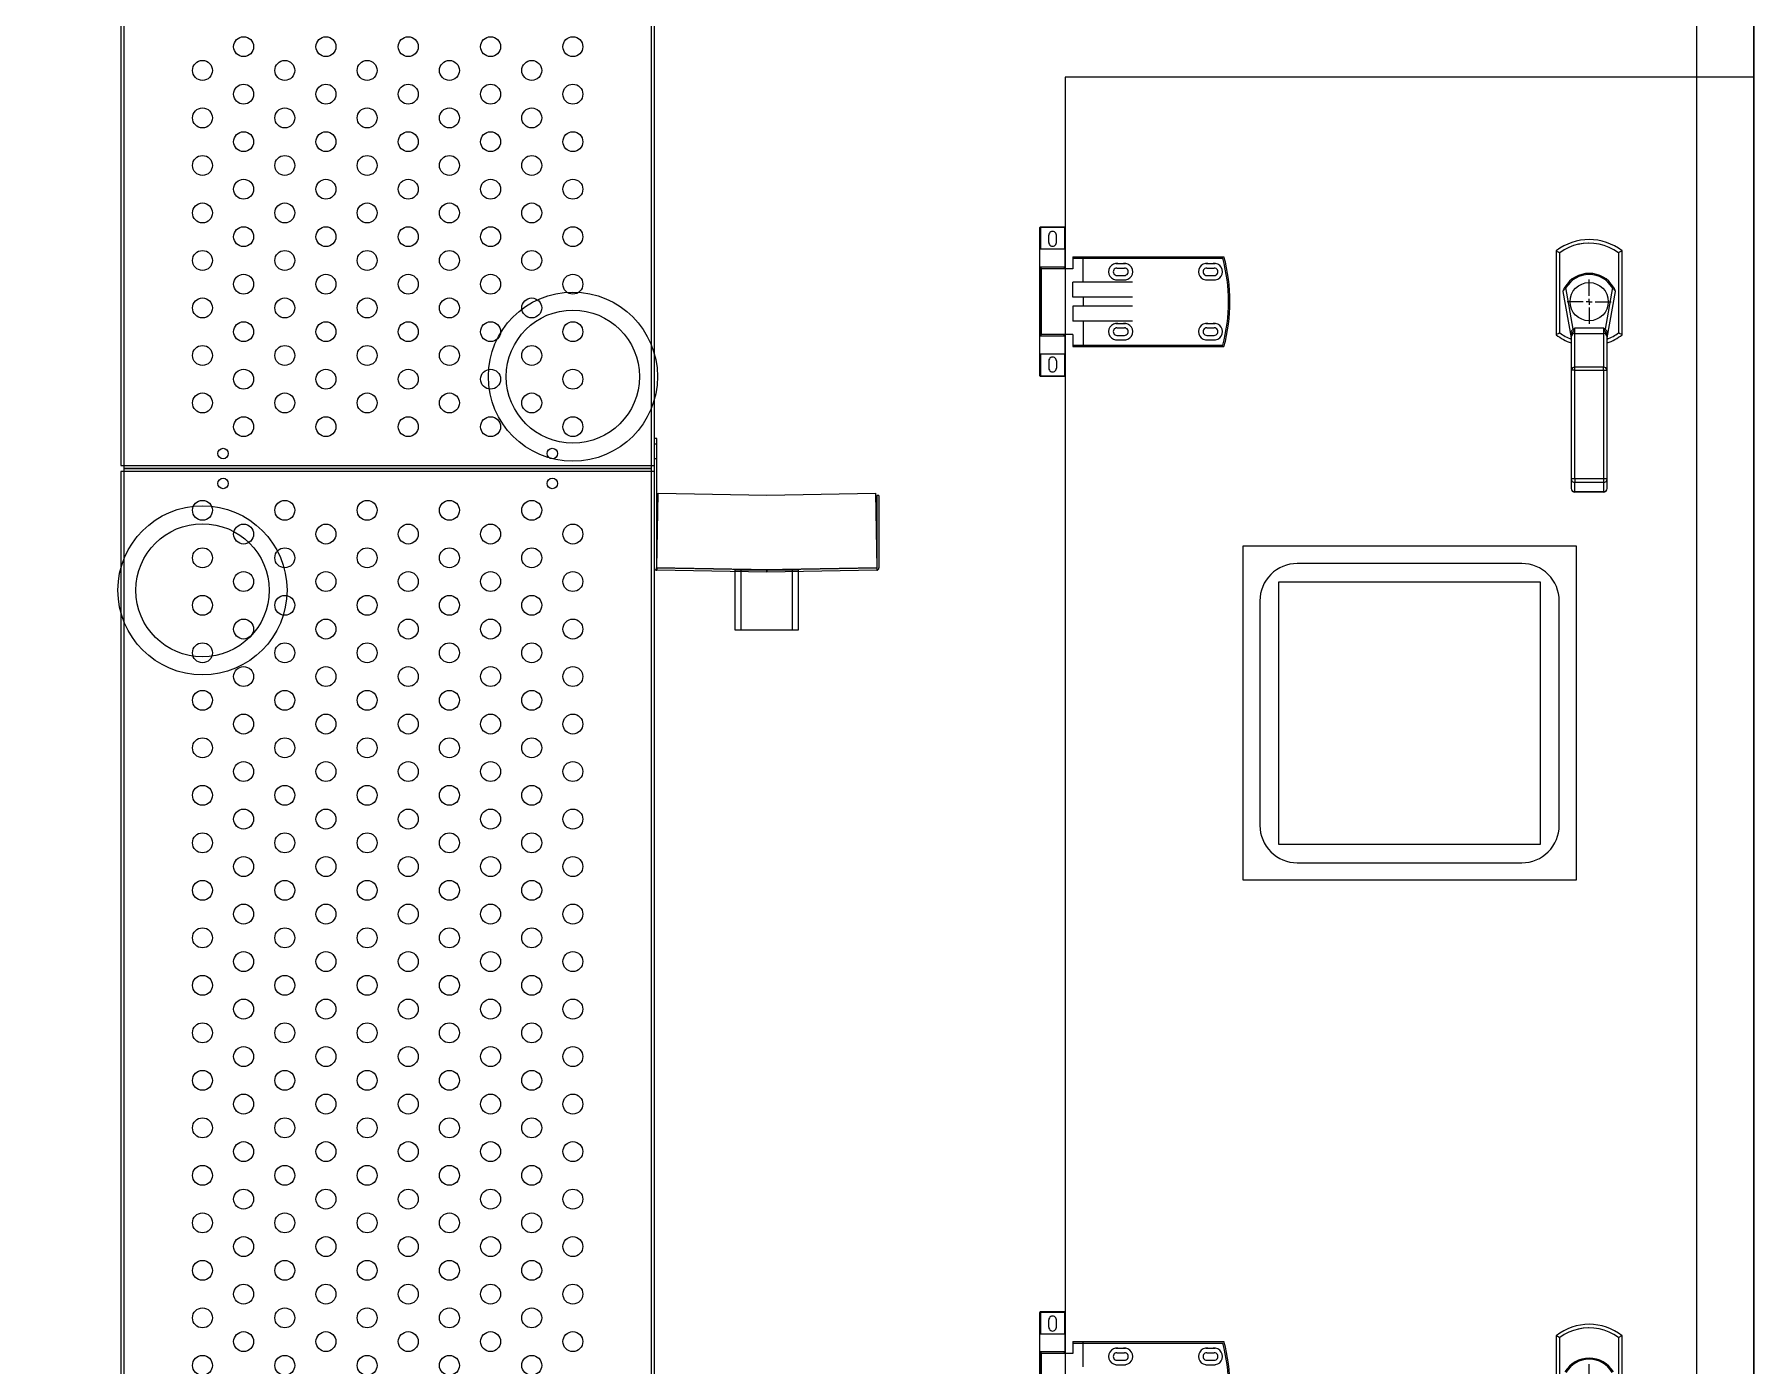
# Model space of a CAD drawing. Header units: millimetres. Extents: x -7952 to 23476, y -6324 to 15714.
# Drawn here: x 963 to 2114, y 901 to 1791 of the extents above; entities that cross this region are included whole.
import ezdxf

# ---------------------------------------------------------------- set-up
doc = ezdxf.new("R2010")
doc.units = ezdxf.units.MM
doc.linetypes.add('HIDDEN', pattern=[0.375, 0.25, -0.125])
for name, color, linetype in [('Dim', 1, 'Continuous'), ('HID', 5, 'HIDDEN'), ('M01014100154', 7, 'Continuous'), ('M01014101300', 7, 'Continuous'), ('McDoor', 7, 'Continuous'), ('McFrame', 7, 'Continuous'), ('McPipe', 7, 'Continuous')]:
    doc.layers.add(name, color=color, linetype=linetype)

# ---------------------------------------------------------------- blocks, each defined once
blk = doc.blocks.new('M01014289688')
for p, q in [((356.5, 1371.5, 0), (0, 1371.5, 0)), ((0, 1371.5, 0), (0, 2, 0)), ((354.5, 1373.5, 0), (2, 1373.5, 0)), ((2, 1373.5, 0), (2, 0, 0)), ((354.5, 0, 0), (354.5, 1373.5, 0)), ((356.5, 2, 0), (356.5, 1371.5, 0))]:
    blk.add_line(p, q)
for centre, radius in [((68.25, 1363.5, 0), 3.5), ((288.25, 1363.5, 0), 3.5), ((54.5, 1345.5625, 0), 6.66), ((109.5, 1345.5625, 0), 6.66), ((164.5, 1345.5625, 0), 6.66), ((219.5, 1345.5625, 0), 6.66), ((274.5, 1345.5625, 0), 6.66), ((82, 1329.6875, 0), 6.66), ((137, 1329.6875, 0), 6.66), ((192, 1329.6875, 0), 6.66), ((247, 1329.6875, 0), 6.66), ((302, 1329.6875, 0), 6.66), ((54.5, 1313.8125, 0), 6.66), ((109.5, 1313.8125, 0), 6.66), ((164.5, 1313.8125, 0), 6.66), ((219.5, 1313.8125, 0), 6.66), ((274.5, 1313.8125, 0), 6.66), ((82, 1297.9375, 0), 6.66), ((137, 1297.9375, 0), 6.66), ((192, 1297.9375, 0), 6.66), ((247, 1297.9375, 0), 6.66), ((302, 1297.9375, 0), 6.66), ((54.5, 1282.0625, 0), 6.66), ((109.5, 1282.0625, 0), 6.66), ((164.5, 1282.0625, 0), 6.66), ((219.5, 1282.0625, 0), 6.66), ((274.5, 1282.0625, 0), 6.66), ((82, 1266.1875, 0), 6.66), ((137, 1266.1875, 0), 6.66), ((192, 1266.1875, 0), 6.66), ((247, 1266.1875, 0), 6.66), ((302, 1266.1875, 0), 6.66), ((54.5, 1250.3125, 0), 6.66), ((109.5, 1250.3125, 0), 6.66), ((164.5, 1250.3125, 0), 6.66), ((219.5, 1250.3125, 0), 6.66), ((274.5, 1250.3125, 0), 6.66), ((82, 1234.4375, 0), 6.66), ((137, 1234.4375, 0), 6.66), ((192, 1234.4375, 0), 6.66), ((247, 1234.4375, 0), 6.66), ((302, 1234.4375, 0), 6.66), ((54.5, 1218.5625, 0), 6.66), ((109.5, 1218.5625, 0), 6.66), ((164.5, 1218.5625, 0), 6.66), ((219.5, 1218.5625, 0), 6.66), ((274.5, 1218.5625, 0), 6.66), ((82, 1202.6875, 0), 6.66), ((137, 1202.6875, 0), 6.66), ((192, 1202.6875, 0), 6.66), ((247, 1202.6875, 0), 6.66), ((302, 1202.6875, 0), 6.66), ((54.5, 1186.8125, 0), 6.66), ((109.5, 1186.8125, 0), 6.66), ((164.5, 1186.8125, 0), 6.66), ((219.5, 1186.8125, 0), 6.66), ((274.5, 1186.8125, 0), 6.66), ((82, 1170.9375, 0), 6.66), ((137, 1170.9375, 0), 6.66), ((192, 1170.9375, 0), 6.66), ((247, 1170.9375, 0), 6.66), ((302, 1170.9375, 0), 6.66), ((54.5, 1155.0625, 0), 6.66), ((109.5, 1155.0625, 0), 6.66), ((164.5, 1155.0625, 0), 6.66), ((219.5, 1155.0625, 0), 6.66), ((274.5, 1155.0625, 0), 6.66), ((82, 1139.1875, 0), 6.66), ((137, 1139.1875, 0), 6.66), ((192, 1139.1875, 0), 6.66), ((247, 1139.1875, 0), 6.66), ((302, 1139.1875, 0), 6.66), ((54.5, 1123.3125, 0), 6.66), ((109.5, 1123.3125, 0), 6.66), ((164.5, 1123.3125, 0), 6.66), ((219.5, 1123.3125, 0), 6.66), ((274.5, 1123.3125, 0), 6.66), ((82, 1107.4375, 0), 6.66), ((137, 1107.4375, 0), 6.66), ((192, 1107.4375, 0), 6.66), ((247, 1107.4375, 0), 6.66), ((302, 1107.4375, 0), 6.66), ((54.5, 1091.5625, 0), 6.66), ((109.5, 1091.5625, 0), 6.66), ((164.5, 1091.5625, 0), 6.66), ((219.5, 1091.5625, 0), 6.66), ((274.5, 1091.5625, 0), 6.66), ((82, 1075.6875, 0), 6.66), ((137, 1075.6875, 0), 6.66), ((192, 1075.6875, 0), 6.66), ((247, 1075.6875, 0), 6.66), ((302, 1075.6875, 0), 6.66), ((54.5, 1059.8125, 0), 6.66), ((109.5, 1059.8125, 0), 6.66), ((164.5, 1059.8125, 0), 6.66), ((219.5, 1059.8125, 0), 6.66), ((274.5, 1059.8125, 0), 6.66), ((82, 1043.9375, 0), 6.66), ((137, 1043.9375, 0), 6.66), ((192, 1043.9375, 0), 6.66), ((247, 1043.9375, 0), 6.66), ((302, 1043.9375, 0), 6.66), ((54.5, 1028.0625, 0), 6.66), ((109.5, 1028.0625, 0), 6.66), ((164.5, 1028.0625, 0), 6.66), ((219.5, 1028.0625, 0), 6.66), ((274.5, 1028.0625, 0), 6.66), ((82, 1012.1875, 0), 6.66), ((137, 1012.1875, 0), 6.66), ((192, 1012.1875, 0), 6.66), ((247, 1012.1875, 0), 6.66), ((302, 1012.1875, 0), 6.66), ((54.5, 996.3125, 0), 6.66), ((109.5, 996.3125, 0), 6.66), ((164.5, 996.3125, 0), 6.66), ((219.5, 996.3125, 0), 6.66), ((274.5, 996.3125, 0), 6.66), ((82, 980.4375, 0), 6.66), ((137, 980.4375, 0), 6.66), ((192, 980.4375, 0), 6.66), ((247, 980.4375, 0), 6.66), ((302, 980.4375, 0), 6.66), ((54.5, 964.5625, 0), 6.66), ((109.5, 964.5625, 0), 6.66), ((164.5, 964.5625, 0), 6.66), ((219.5, 964.5625, 0), 6.66), ((274.5, 964.5625, 0), 6.66), ((82, 948.6875, 0), 6.66), ((137, 948.6875, 0), 6.66), ((192, 948.6875, 0), 6.66), ((247, 948.6875, 0), 6.66), ((302, 948.6875, 0), 6.66), ((54.5, 932.8125, 0), 6.66), ((109.5, 932.8125, 0), 6.66), ((164.5, 932.8125, 0), 6.66), ((219.5, 932.8125, 0), 6.66), ((274.5, 932.8125, 0), 6.66), ((82, 916.9375, 0), 6.66), ((137, 916.9375, 0), 6.66), ((192, 916.9375, 0), 6.66), ((247, 916.9375, 0), 6.66), ((302, 916.9375, 0), 6.66), ((54.5, 901.0625, 0), 6.66), ((109.5, 901.0625, 0), 6.66), ((164.5, 901.0625, 0), 6.66), ((219.5, 901.0625, 0), 6.66), ((274.5, 901.0625, 0), 6.66), ((82, 885.1875, 0), 6.66), ((137, 885.1875, 0), 6.66), ((192, 885.1875, 0), 6.66), ((247, 885.1875, 0), 6.66), ((302, 885.1875, 0), 6.66), ((54.5, 869.3125, 0), 6.66), ((109.5, 869.3125, 0), 6.66), ((164.5, 869.3125, 0), 6.66), ((219.5, 869.3125, 0), 6.66), ((274.5, 869.3125, 0), 6.66), ((82, 853.4375, 0), 6.66), ((137, 853.4375, 0), 6.66), ((192, 853.4375, 0), 6.66), ((247, 853.4375, 0), 6.66), ((302, 853.4375, 0), 6.66), ((54.5, 837.5625, 0), 6.66), ((109.5, 837.5625, 0), 6.66), ((164.5, 837.5625, 0), 6.66), ((219.5, 837.5625, 0), 6.66), ((274.5, 837.5625, 0), 6.66), ((82, 821.6875, 0), 6.66), ((137, 821.6875, 0), 6.66), ((192, 821.6875, 0), 6.66), ((247, 821.6875, 0), 6.66), ((302, 821.6875, 0), 6.66), ((54.5, 805.8125, 0), 6.66), ((109.5, 805.8125, 0), 6.66), ((164.5, 805.8125, 0), 6.66), ((219.5, 805.8125, 0), 6.66), ((274.5, 805.8125, 0), 6.66), ((82, 789.9375, 0), 6.66), ((137, 789.9375, 0), 6.66), ((192, 789.9375, 0), 6.66), ((247, 789.9375, 0), 6.66), ((302, 789.9375, 0), 6.66), ((54.5, 774.0625, 0), 6.66), ((109.5, 774.0625, 0), 6.66), ((164.5, 774.0625, 0), 6.66), ((219.5, 774.0625, 0), 6.66), ((274.5, 774.0625, 0), 6.66)]:
    blk.add_circle(centre, radius)
blk = doc.blocks.new('M01014289675')
for p, q in [((0, 1308, 0), (0, 2, 0)), ((2, 1310, 0), (2, 0, 0)), ((354.5, 0, 0), (354.5, 1310, 0)), ((356.5, 2, 0), (356.5, 1308, 0)), ((0, 2, 0), (356.5, 2, 0)), ((2, 0, 0), (354.5, 0, 0))]:
    blk.add_line(p, q)
for centre, radius in [((82, 281.9375, 0), 6.66), ((137, 281.9375, 0), 6.66), ((192, 281.9375, 0), 6.66), ((247, 281.9375, 0), 6.66), ((302, 281.9375, 0), 6.66), ((54.5, 266.0625, 0), 6.66), ((109.5, 266.0625, 0), 6.66), ((164.5, 266.0625, 0), 6.66), ((219.5, 266.0625, 0), 6.66), ((274.5, 266.0625, 0), 6.66), ((82, 250.1875, 0), 6.66), ((137, 250.1875, 0), 6.66), ((192, 250.1875, 0), 6.66), ((247, 250.1875, 0), 6.66), ((302, 250.1875, 0), 6.66), ((54.5, 234.3125, 0), 6.66), ((109.5, 234.3125, 0), 6.66), ((164.5, 234.3125, 0), 6.66), ((219.5, 234.3125, 0), 6.66), ((274.5, 234.3125, 0), 6.66), ((82, 218.4375, 0), 6.66), ((137, 218.4375, 0), 6.66), ((192, 218.4375, 0), 6.66), ((247, 218.4375, 0), 6.66), ((302, 218.4375, 0), 6.66), ((54.5, 202.5625, 0), 6.66), ((109.5, 202.5625, 0), 6.66), ((164.5, 202.5625, 0), 6.66), ((219.5, 202.5625, 0), 6.66), ((274.5, 202.5625, 0), 6.66), ((82, 186.6875, 0), 6.66), ((137, 186.6875, 0), 6.66), ((192, 186.6875, 0), 6.66), ((247, 186.6875, 0), 6.66), ((302, 186.6875, 0), 6.66), ((54.5, 170.8125, 0), 6.66), ((109.5, 170.8125, 0), 6.66), ((164.5, 170.8125, 0), 6.66), ((219.5, 170.8125, 0), 6.66), ((274.5, 170.8125, 0), 6.66), ((82, 154.9375, 0), 6.66), ((137, 154.9375, 0), 6.66), ((192, 154.9375, 0), 6.66), ((247, 154.9375, 0), 6.66), ((302, 154.9375, 0), 6.66), ((54.5, 139.0625, 0), 6.66), ((109.5, 139.0625, 0), 6.66), ((164.5, 139.0625, 0), 6.66), ((219.5, 139.0625, 0), 6.66), ((274.5, 139.0625, 0), 6.66), ((82, 123.1875, 0), 6.66), ((137, 123.1875, 0), 6.66), ((192, 123.1875, 0), 6.66), ((247, 123.1875, 0), 6.66), ((302, 123.1875, 0), 6.66), ((54.5, 107.3125, 0), 6.66), ((109.5, 107.3125, 0), 6.66), ((164.5, 107.3125, 0), 6.66), ((219.5, 107.3125, 0), 6.66), ((274.5, 107.3125, 0), 6.66), ((82, 91.4375, 0), 6.66), ((137, 91.4375, 0), 6.66), ((192, 91.4375, 0), 6.66), ((247, 91.4375, 0), 6.66), ((302, 91.4375, 0), 6.66), ((54.5, 75.5625, 0), 6.66), ((109.5, 75.5625, 0), 6.66), ((164.5, 75.5625, 0), 6.66), ((219.5, 75.5625, 0), 6.66), ((274.5, 75.5625, 0), 6.66), ((82, 59.6875, 0), 6.66), ((137, 59.6875, 0), 6.66), ((192, 59.6875, 0), 6.66), ((247, 59.6875, 0), 6.66), ((302, 59.6875, 0), 6.66), ((54.5, 43.8125, 0), 6.66), ((109.5, 43.8125, 0), 6.66), ((164.5, 43.8125, 0), 6.66), ((219.5, 43.8125, 0), 6.66), ((274.5, 43.8125, 0), 6.66), ((82, 27.9375, 0), 6.66), ((137, 27.9375, 0), 6.66), ((192, 27.9375, 0), 6.66), ((247, 27.9375, 0), 6.66), ((302, 27.9375, 0), 6.66), ((68.25, 10, 0), 3.5), ((288.25, 10, 0), 3.5)]:
    blk.add_circle(centre, radius)
blk = doc.blocks.new('A$C25F5714E')
blk.add_line((96, 0), (54, 0))
at = {"layer": 'HID'}
for p, q in [((75, 40.2), (1.5, 41.5)), ((58, 39), (58, 40.5)), ((148.5, 41.5), (75, 40.2)), ((75, 40.2), (75, 40.3)), ((75, 40.3), (75, 40.2)), ((75, 40.2), (75, 38.7)), ((75, 40.2), (75, 40.2)), ((75, 38.7), (75, 40.2)), ((75, 40.2), (75, 38.7)), ((75, 40.2), (75, 40.2)), ((75, 40.2), (75, 38.7)), ((75, 38.7), (75, 38.7)), ((75, 38.7), (75, 38.7)), ((92, 40.5), (92, 39))]:
    blk.add_line(p, q, dxfattribs=at)
for radius in [0.002, 1.5]:
    blk.add_arc((75, 40.2), radius, 269, 271, dxfattribs=at)
at = {"layer": 'M01014100154', "color": 7, "linetype": 'Continuous'}
for p, q in [((96, 40), (54, 40)), ((54, 0), (54, 40)), ((96, 40), (96, 0))]:
    blk.add_line(p, q, dxfattribs=at)
at = {"layer": 'M01014100154', "color": 5, "linetype": 'HIDDEN'}
for p, q in [((58, 0), (58, 40)), ((92, 40), (92, 0))]:
    blk.add_line(p, q, dxfattribs=at)
at = {"layer": 'M01014101300', "color": 7, "linetype": 'Continuous'}
for p, q in [((1.5, 128), (0, 128)), ((0, 41.5), (0, 128)), ((1.5, 41.5), (1.5, 128)), ((1.5, 41.5), (2.4, 91.5)), ((2.4, 91.5), (75, 90.2)), ((75, 90.2), (147.6, 91.5)), ((147.6, 91.5), (148.5, 41.5)), ((148.5, 90), (148.5, 41.5)), ((150, 90), (148.5, 90)), ((150, 90), (150, 41.5)), ((1.5, 41.5), (1.5, 40)), ((1.5, 40), (1.5, 41.5)), ((1.5, 40), (1.5, 40)), ((75, 38.7), (1.5, 40)), ((148.5, 40), (75, 38.7)), ((148.5, 41.5), (148.5, 40)), ((148.5, 41.5), (148.5, 40)), ((148.5, 40), (148.5, 40))]:
    blk.add_line(p, q, dxfattribs=at)
at = {"layer": 'M01014101300', "color": 5, "linetype": 'Continuous'}
for p, q in [((0, 124.5), (1.5, 124.5)), ((1.5, 114.5), (0, 114.5)), ((1.5, 41.5), (1.5, 41.5)), ((148.5, 41.5), (148.5, 41.5))]:
    blk.add_line(p, q, dxfattribs=at)
at = {"layer": 'M01014101300', "color": 7, "linetype": 'Continuous'}
for centre, radius, start, end in [((1.5, 41.5), 1.5, 180, 269), ((1.5, 41.5), 0.002, 180, 269), ((148.5, 41.5), 0.002, 271, 0), ((148.5, 41.5), 1.5, 271, 0)]:
    blk.add_arc(centre, radius, start, end, dxfattribs=at)
blk = doc.blocks.new('MidDrainPan')
blk.add_blockref('A$C25F5714E', (0, 0))
blk = doc.blocks.new('MXE-B End G-Door_3_1750')
at = {"color": 7, "linetype": 'Continuous'}
for p, q in [((460, 1750), (0, 1750)), ((0, 1750), (0, 0)), ((460, 0), (460, 1750))]:
    blk.add_line(p, q, dxfattribs=at)
at = {"color": 7, "linetype": 'Continuous', "lineweight": 25, "extrusion": (-1.22461e-16, 0, -1)}
for p, q in [((-17, 1550.5), (-17, 1649.5)), ((-16.5, 1649.5), (-17, 1649.5)), ((-16.5, 1650), (-0.5, 1650)), ((-16.5, 1649.5), (-16.5, 1650)), ((-0.5, 1649.5), (-16.5, 1649.5)), ((-16.5, 1649.5), (-16.5, 1635)), ((-16.5, 1623), (-16.5, 1577)), ((-16.5, 1565), (-16.5, 1550.5)), ((-17, 1550.5), (-16.5, 1550.5)), ((-16.5, 1550.5), (-0.5, 1550.5)), ((-16.5, 1550), (-16.5, 1550.5)), ((-0.5, 1550), (-16.5, 1550)), ((-17, 825.5), (-17, 924.5)), ((-16.5, 924.5), (-17, 924.5)), ((-16.5, 925), (-0.5, 925)), ((-16.5, 924.5), (-16.5, 925)), ((-0.5, 924.5), (-16.5, 924.5)), ((-16.5, 924.5), (-16.5, 910)), ((-16.5, 898), (-16.5, 852))]:
    blk.add_line(p, q, dxfattribs=at)
at = {"color": 7, "linetype": 'Continuous', "lineweight": 25, "extrusion": (1.22461e-16, 0, -1)}
for p, q in [((-0.5, 1649.5), (-0.5, 1650)), ((-0.5, 1649.5), (-0.5, 1635)), ((-0.5, 1649.5), (0, 1649.5)), ((0, 1622), (0, 1649.5)), ((-0.5, 1623), (-0.5, 1622)), ((-0.5, 1578), (-0.5, 1577)), ((0, 1550.5), (0, 1578)), ((-0.5, 1565), (-0.5, 1550.5)), ((-0.5, 1550), (-0.5, 1550.5)), ((0, 1550.5), (-0.5, 1550.5)), ((-0.5, 924.5), (-0.5, 925)), ((-0.5, 924.5), (0, 924.5)), ((-0.5, 924.5), (-0.5, 910)), ((0, 897), (0, 924.5)), ((-0.5, 898), (-0.5, 897))]:
    blk.add_line(p, q, dxfattribs=at)
for p, q in [((0, 1635), (-17, 1635)), ((-11, 1639.5), (-11, 1644.5)), ((-6, 1639.5), (-6, 1644.5)), ((5, 1630), (5, 1622)), ((5, 1630), (106, 1630)), ((5, 1629), (105.3, 1629)), ((12, 1613), (12, 1630)), ((33.8, 1625.5), (40.2, 1625.5)), ((93.8, 1625.5), (100.2, 1625.5)), ((328, 1633.9), (328, 1577.9)), ((330.4, 1579.1), (330.4, 1632.7)), ((369.6, 1632.7), (369.6, 1579.1)), ((372, 1577.9), (372, 1633.9)), ((0, 1623), (-17, 1623)), ((-16, 1578), (-16, 1622)), ((5, 1622), (-16, 1622)), ((5, 1603), (5, 1613)), ((45, 1613), (5, 1613)), ((33.8, 1614.5), (40.2, 1614.5)), ((34.5, 1622.5), (39.5, 1622.5)), ((34.5, 1617.5), (39.5, 1617.5)), ((93.8, 1614.5), (100.2, 1614.5)), ((94.5, 1622.5), (99.5, 1622.5)), ((94.5, 1617.5), (99.5, 1617.5)), ((45, 1603), (5, 1603)), ((12, 1603), (12, 1597)), ((332.5, 1606.9), (338, 1575.8)), ((339.4, 1581.7), (334.5, 1609.4)), ((365.5, 1609.4), (360.6, 1581.7)), ((362, 1575.8), (367.5, 1606.9)), ((5, 1597), (5, 1587)), ((45, 1597), (5, 1597)), ((5, 1578), (-16, 1578)), ((45, 1587), (5, 1587)), ((5, 1578), (5, 1570)), ((12, 1587), (12, 1570)), ((33.8, 1585.5), (40.2, 1585.5)), ((34.5, 1582.5), (39.5, 1582.5)), ((34.5, 1577.5), (39.5, 1577.5)), ((93.8, 1585.5), (100.2, 1585.5)), ((94.5, 1582.5), (99.5, 1582.5)), ((94.5, 1577.5), (99.5, 1577.5)), ((338, 1577.6), (338, 1576.9)), ((359.6, 1582.4), (340.4, 1582.4)), ((340.4, 1578.7), (340.4, 1582.4)), ((340.4, 1578.7), (359.6, 1578.7)), ((340.4, 1556.2), (340.4, 1578.7)), ((359.6, 1582.4), (359.6, 1578.7)), ((359.6, 1578.7), (359.6, 1556.2)), ((362, 1575.8), (362.2, 1578)), ((362, 1576.9), (362, 1577.6)), ((0, 1577), (-17, 1577)), ((5, 1571), (105.3, 1571)), ((5, 1570), (106, 1570)), ((33.8, 1574.5), (40.2, 1574.5)), ((93.8, 1574.5), (100.2, 1574.5)), ((338, 1576.9), (338, 1554.3)), ((362, 1554.3), (362, 1576.9)), ((0, 1565), (-17, 1565)), ((-11, 1560.5), (-11, 1555.5)), ((-6, 1560.5), (-6, 1555.5)), ((338, 1554.3), (338, 1481.5)), ((340.4, 1554.3), (338, 1554.3)), ((359.6, 1556.2), (340.4, 1556.2)), ((340.4, 1554.3), (340.4, 1556.2)), ((340.4, 1554.3), (359.6, 1554.3)), ((340.4, 1481.5), (340.4, 1554.3)), ((359.6, 1554.3), (359.6, 1556.2)), ((359.6, 1554.3), (359.6, 1481.5)), ((359.6, 1554.3), (362, 1554.3)), ((362, 1481.5), (362, 1554.3)), ((338, 1481.5), (338, 1475.1)), ((340.4, 1481.5), (338, 1481.5)), ((359.6, 1481.5), (340.4, 1481.5)), ((340.4, 1481.5), (340.4, 1479.3)), ((340.4, 1479.3), (359.6, 1479.3)), ((340.4, 1472.9), (340.4, 1479.3)), ((362, 1481.5), (359.6, 1481.5)), ((359.6, 1481.5), (359.6, 1479.3)), ((359.6, 1479.3), (359.6, 1472.9)), ((362, 1475.1), (362, 1481.5)), ((359.6, 1472.9), (340.4, 1472.9)), ((340.4, 1472.9), (340.4, 1472.7)), ((359.6, 1472.7), (340.4, 1472.7)), ((359.6, 1472.9), (359.6, 1472.7)), ((0, 910), (-17, 910)), ((-11, 914.5), (-11, 919.5)), ((-6, 914.5), (-6, 919.5)), ((0, 898), (-17, 898)), ((5, 905), (5, 897)), ((5, 905), (106, 905)), ((5, 904), (105.3, 904)), ((12, 888), (12, 905)), ((33.8, 900.5), (40.2, 900.5)), ((93.8, 900.5), (100.2, 900.5)), ((328, 908.9), (328, 852.9)), ((330.4, 854.1), (330.4, 907.7)), ((369.6, 907.7), (369.6, 854.1)), ((372, 852.9), (372, 908.9)), ((-16, 853), (-16, 897)), ((5, 897), (-16, 897)), ((33.8, 889.5), (40.2, 889.5)), ((34.5, 897.5), (39.5, 897.5)), ((34.5, 892.5), (39.5, 892.5)), ((93.8, 889.5), (100.2, 889.5)), ((94.5, 897.5), (99.5, 897.5)), ((94.5, 892.5), (99.5, 892.5))]:
    blk.add_line(p, q)
for points in [[(333.8, 1609.8), (333.8, 1609.8), (333.8, 1609.8), (333.9, 1609.7), (334, 1609.7), (334.1, 1609.6), (334.2, 1609.6), (334.3, 1609.5), (334.5, 1609.4)], [(366.2, 1609.8), (366.2, 1609.8), (366.2, 1609.8), (366.1, 1609.7), (366, 1609.7), (365.9, 1609.6), (365.8, 1609.6), (365.7, 1609.5), (365.5, 1609.4)], [(337.8, 1578), (337.9, 1577), (337.9, 1576.4), (338, 1575.9), (338, 1575.8)], [(339.4, 1581.7), (339.4, 1581.6), (339.5, 1581.5), (339.6, 1581.4), (339.6, 1581.3), (339.7, 1581.2), (339.8, 1581.1), (339.8, 1581.1), (339.9, 1581)], [(360.1, 1581), (360.2, 1581.1), (360.2, 1581.1), (360.3, 1581.2), (360.4, 1581.3), (360.4, 1581.4), (360.5, 1581.5), (360.6, 1581.6), (360.6, 1581.7)]]:
    blk.add_lwpolyline(points)
blk.add_circle((350, 1600), 12.8)
at = {"color": 7, "linetype": 'Continuous', "lineweight": 25, "extrusion": (-1.22461e-16, 0, -1)}
for centre, start, end in [((16.5, 1649.5), 0, 90), ((16.5, 1550.5), 270, 0), ((16.5, 924.5), 0, 90)]:
    blk.add_arc(centre, 0.5, start, end, dxfattribs=at)
for centre, radius, start, end in [((-8.5, 1644.5), 2.5, 359.9853, 179.9927), ((-8.5, 1639.5), 2.5, 179.9853, 0), ((350, 1605.9), 35.6, 51.8428, 128.1572), ((350, 1605.9), 33.2, 78.3893, 126.1713), ((350, 1605.9), 33.2, 53.8287, 102.95), ((34.5, 1620), 5.54, 82.9573, 277.0427), ((39.5, 1620), 5.54, 262.9573, 97.0427), ((94.5, 1620), 5.54, 82.9573, 277.0427), ((99.5, 1620), 5.54, 262.9573, 97.0427), ((-5.5, 1600), 114.5, 345.3286, 14.6714), ((-4.5, 1600), 114.5, 344.8107, 15.1893), ((-17.8, 1621.7), 1.78, 8.2743, 44.8557), ((0.8, 1621.7), 1.78, 135.1443, 171.7257), ((34.5, 1620), 2.5, 89.9853, 270), ((39.5, 1620), 2.5, 269.9853, 89.9927), ((94.5, 1620), 2.5, 89.9853, 270), ((99.5, 1620), 2.5, 269.9853, 89.9927), ((350, 1600), 18.9, 31.1991, 148.8009), ((350, 1600), 18.1, 31.1991, 148.8009), ((333.3, 1607), 0.8, 157.2035, 190), ((366.7, 1607), 0.8, 350, 22.7965), ((-17.8, 1578.3), 1.78, 315.1443, 351.7257), ((0.8, 1578.3), 1.78, 188.2743, 224.8557), ((34.5, 1580), 5.54, 82.9573, 277.0427), ((34.5, 1580), 2.5, 90, 270.0147), ((39.5, 1580), 5.54, 262.9573, 97.0427), ((39.5, 1580), 2.5, 270.0073, 90.0147), ((94.5, 1580), 5.54, 82.9573, 277.0427), ((94.5, 1580), 2.5, 90, 270.0147), ((99.5, 1580), 5.54, 262.9573, 97.0427), ((99.5, 1580), 2.5, 270.0073, 90.0147), ((350, 1605.9), 35.6, 231.8428, 250.3062), ((350, 1605.9), 33.2, 233.8287, 248.817), ((337.5, 1577.5), 0.518, 4.6656, 55.412), ((340.2, 1576.6), 2.18, 83.4591, 171.4483), ((359.8, 1576.6), 2.18, 8.5517, 96.5409), ((350, 1605.9), 33.2, 291.183, 306.1713), ((362.5, 1577.5), 0.518, 124.5882, 175.3345), ((350, 1605.9), 35.6, 289.6938, 308.1572), ((335.6, 1575.4), 2.4, 0, 10), ((364.4, 1575.4), 2.4, 170, 180), ((-8.5, 1560.5), 2.5, 360, 180.0147), ((-8.5, 1555.5), 2.5, 180.0073, 0.0147), ((340.2, 1554), 2.18, 83.4591, 171.4483), ((359.8, 1554), 2.18, 8.5518, 96.5408), ((340.3, 1481.6), 2.31, 182.5367, 272.3301), ((340.4, 1475.1), 2.4, 180, 270), ((340.3, 1475.2), 2.31, 182.5367, 272.3301), ((359.7, 1481.6), 2.31, 267.67, 357.4633), ((359.6, 1475.1), 2.4, 270, 0), ((359.7, 1475.2), 2.31, 267.67, 357.4633), ((-8.5, 919.5), 2.5, 359.9853, 179.9927), ((-8.5, 914.5), 2.5, 179.9853, 0), ((350, 880.9), 35.6, 51.8428, 128.1572), ((350, 880.9), 33.2, 78.3893, 126.1713), ((350, 880.9), 33.2, 53.8287, 102.95), ((-17.8, 896.7), 1.78, 8.2743, 44.8557), ((0.8, 896.7), 1.78, 135.1443, 171.7257), ((34.5, 895), 5.54, 82.9573, 277.0427), ((39.5, 895), 5.54, 262.9573, 97.0427), ((94.5, 895), 5.54, 82.9573, 277.0427), ((99.5, 895), 5.54, 262.9573, 97.0427), ((-5.5, 875), 114.5, 345.3286, 14.6714), ((-4.5, 875), 114.5, 344.8107, 15.1893), ((34.5, 895), 2.5, 89.9853, 270), ((39.5, 895), 2.5, 269.9853, 89.9927), ((94.5, 895), 2.5, 89.9853, 270), ((99.5, 895), 2.5, 269.9853, 89.9927), ((350, 875), 18.9, 31.1991, 148.8009), ((350, 875), 18.1, 31.1991, 148.8009)]:
    blk.add_arc(centre, radius, start, end)
at = {"color": 7, "linetype": 'Continuous', "lineweight": 25, "extrusion": (1.22461e-16, 0, -1)}
for centre, start, end in [((0.5, 1649.5), 90, 180), ((0.5, 1550.5), 180, 270), ((0.5, 924.5), 90, 180)]:
    blk.add_arc(centre, 0.5, start, end, dxfattribs=at)
for points in [[(328, 1633.9), (328.8, 1633.5), (329.6, 1633.1), (330.4, 1632.7)], [(372, 1633.9), (371.2, 1633.5), (370.4, 1633.1), (369.6, 1632.7)], [(330.4, 1579.1), (329.6, 1578.7), (328.8, 1578.3), (328, 1577.9)], [(339.9, 1581), (340.1, 1581.4), (340.2, 1581.9), (340.4, 1582.4)], [(360.1, 1581), (359.9, 1581.4), (359.8, 1581.9), (359.6, 1582.4)], [(372, 1577.9), (371.2, 1578.3), (370.4, 1578.7), (369.6, 1579.1)], [(328, 908.9), (328.8, 908.5), (329.6, 908.1), (330.4, 907.7)], [(372, 908.9), (371.2, 908.5), (370.4, 908.1), (369.6, 907.7)]]:
    blk.add_open_spline(points, degree=3)
for points, knots in [([(333.8, 1609.8), (333.6, 1609.6), (333.5, 1609.3), (333.2, 1608.8), (333.1, 1608.6), (332.9, 1608.1), (332.8, 1607.9), (332.6, 1607.6), (332.6, 1607.5), (332.6, 1607.4), (332.6, 1607.4), (332.5, 1607.3), (332.5, 1607.3), (332.5, 1607.3)], [0, 0, 0, 0, 0.25, 0.25, 0.5, 0.5, 0.75, 0.75, 0.875, 0.875, 0.9375, 0.9375, 1, 1, 1, 1]), ([(332.5, 1606.9), (332.5, 1606.9), (332.5, 1606.9), (332.6, 1607), (332.6, 1607.1), (332.7, 1607.3), (332.8, 1607.4), (333, 1607.6), (333, 1607.7), (333.2, 1607.9), (333.3, 1608.1), (333.5, 1608.3), (333.7, 1608.5), (334, 1608.9), (334.2, 1609.1), (334.5, 1609.4)], [0, 0, 0, 0, 0.125, 0.125, 0.25, 0.25, 0.375, 0.375, 0.5, 0.5, 0.625, 0.625, 0.75, 0.75, 1, 1, 1, 1]), ([(365.5, 1609.4), (365.8, 1609.1), (366, 1608.9), (366.4, 1608.5), (366.5, 1608.3), (366.7, 1608.1), (366.8, 1607.9), (367, 1607.7), (367, 1607.6), (367.2, 1607.4), (367.3, 1607.3), (367.4, 1607.1), (367.4, 1607), (367.5, 1606.9), (367.5, 1606.9), (367.5, 1606.9)], [0, 0, 0, 0, 0.25, 0.25, 0.375, 0.375, 0.5, 0.5, 0.625, 0.625, 0.75, 0.75, 0.875, 0.875, 1, 1, 1, 1]), ([(367.5, 1607.3), (367.5, 1607.3), (367.5, 1607.3), (367.4, 1607.4), (367.4, 1607.4), (367.4, 1607.5), (367.4, 1607.6), (367.3, 1607.8), (367.2, 1607.9), (367.1, 1608.1), (367.1, 1608.2), (366.9, 1608.6), (366.8, 1608.8), (366.5, 1609.3), (366.4, 1609.6), (366.2, 1609.8)], [0, 0, 0, 0, 0.0625, 0.0625, 0.125, 0.125, 0.25, 0.25, 0.375, 0.375, 0.5, 0.5, 0.75, 0.75, 1, 1, 1, 1]), ([(339.4, 1581.7), (339.3, 1581.5), (339.1, 1581.4), (338.8, 1581.1), (338.7, 1581), (338.5, 1580.7), (338.4, 1580.6), (338.2, 1580.3), (338.1, 1580.2), (337.9, 1579.7), (337.8, 1579.4), (337.7, 1578.7), (337.7, 1578.3), (337.8, 1578)], [0, 0, 0, 0, 0.125, 0.125, 0.25, 0.25, 0.375, 0.375, 0.5, 0.5, 0.75, 0.75, 1, 1, 1, 1]), ([(338, 1577.6), (338, 1577.7), (338, 1577.9), (338.1, 1578.2), (338.1, 1578.4), (338.2, 1578.7), (338.3, 1578.8), (338.5, 1579.1), (338.6, 1579.2), (338.8, 1579.4), (338.9, 1579.5), (339.2, 1579.8), (339.3, 1579.9), (339.5, 1580.2), (339.6, 1580.4), (339.8, 1580.7), (339.8, 1580.8), (339.9, 1581)], [0, 0, 0, 0, 0.125, 0.125, 0.25, 0.25, 0.375, 0.375, 0.5, 0.5, 0.625, 0.625, 0.75, 0.75, 0.875, 0.875, 1, 1, 1, 1]), ([(339.4, 1581.7), (339.5, 1581.8), (339.7, 1581.9), (339.9, 1582), (340, 1582.2), (340.2, 1582.3), (340.4, 1582.4), (340.4, 1582.4), (340.4, 1582.4), (340.4, 1582.4)], [0, 0, 0, 0, 0.000785588, 0.000785588, 0.000785588, 0.001571314, 0.001571314, 0.001571314, 0.001586806, 0.001586806, 0.001586806, 0.001586806]), ([(360.6, 1581.7), (360.5, 1581.8), (360.3, 1581.9), (360.1, 1582), (360, 1582.2), (359.8, 1582.3), (359.6, 1582.4), (359.6, 1582.4), (359.6, 1582.4), (359.6, 1582.4)], [0, 0, 0, 0, 0.000785588, 0.000785588, 0.000785588, 0.001571314, 0.001571314, 0.001571314, 0.001586806, 0.001586806, 0.001586806, 0.001586806]), ([(360.1, 1581), (360.2, 1580.8), (360.2, 1580.7), (360.4, 1580.4), (360.5, 1580.2), (360.7, 1579.9), (360.8, 1579.8), (361.1, 1579.5), (361.2, 1579.4), (361.4, 1579.2), (361.5, 1579.1), (361.7, 1578.8), (361.8, 1578.7), (361.9, 1578.4), (361.9, 1578.2), (362, 1577.9), (362, 1577.7), (362, 1577.6)], [0, 0, 0, 0, 0.125, 0.125, 0.25, 0.25, 0.375, 0.375, 0.5, 0.5, 0.625, 0.625, 0.75, 0.75, 0.875, 0.875, 1, 1, 1, 1]), ([(362.2, 1578), (362.3, 1578.3), (362.3, 1578.7), (362.2, 1579.2), (362.2, 1579.4), (362.1, 1579.7), (362.1, 1579.9), (361.9, 1580.2), (361.8, 1580.3), (361.6, 1580.6), (361.5, 1580.7), (361.3, 1581), (361.2, 1581.1), (360.9, 1581.4), (360.7, 1581.5), (360.6, 1581.7)], [0, 0, 0, 0, 0.25, 0.25, 0.375, 0.375, 0.5, 0.5, 0.625, 0.625, 0.75, 0.75, 0.875, 0.875, 1, 1, 1, 1])]:
    blk.add_open_spline(points, degree=3, knots=knots)
at = {"layer": 'Dim', "color": 0}
for p, q in [((350, 1604), (350, 1614.8)), ((350, 1600), (350, 1602)), ((346, 1600), (335.2, 1600)), ((350, 1600), (348, 1600)), ((350, 1600), (352, 1600)), ((350, 1600), (350, 1598)), ((350, 1596), (350, 1585.2)), ((354, 1600), (364.8, 1600)), ((350, 879), (350, 889.8))]:
    blk.add_line(p, q, dxfattribs=at)
blk = doc.blocks.new('InspectWindowRect')
at = {"layer": 'McDoor'}
for points in [[(-111.5, -111.5), (111.5, -111.5), (111.5, 111.5), (-111.5, 111.5)], [(-87.5, -87.5), (87.5, -87.5), (87.5, 87.5), (-87.5, 87.5)]]:
    blk.add_lwpolyline(points, close=True, dxfattribs=at)
blk.add_lwpolyline([(-75, -100), (75, -100, 0.414214), (100, -75), (100, 75, 0.414214), (75, 100), (-75, 100, 0.414214), (-100, 75), (-100, -75, 0.414214)], format="xyb", close=True, dxfattribs=at)

msp = doc.modelspace()

# ---------------------------------------------------------------- linework, layer by layer
for centre in [(1323, 1561.9), (1075.5, 1419.1)]:
    msp.add_circle(centre, 44.5)
at = {"layer": 'McFrame', "color": 5}
msp.add_line((2074, 12), (2074, 2860), dxfattribs=at)
at = {"layer": 'McFrame'}
for points in [[(12, 0), (2112, 0), (2112, 2872), (12, 2872)], [(2112, 0), (4237, 0), (4237, 2872), (2112, 2872)], [(0, 12), (2112, 12), (2112, 2860), (0, 2860)], [(2112, 12), (4237, 12), (4237, 2860), (2112, 2860)]]:
    msp.add_lwpolyline(points, close=True, dxfattribs=at)
at = {"layer": 'McPipe'}
for centre in [(1323, 1561.9), (1075.5, 1419.1)]:
    msp.add_circle(centre, 56.5, dxfattribs=at)

# ---------------------------------------------------------------- block references
for name, p in [('M01014289675', (1021, 1500.5)), ('MidDrainPan', (1377.5, 1392.5, 0)), ('M01014289688', (1021, 127))]:
    msp.add_blockref(name, p)
at = {"layer": 'McDoor'}
for name, p in [('MXE-B End G-Door_3_1750', (1652, 12)), ('InspectWindowRect', (1882, 1337))]:
    msp.add_blockref(name, p, dxfattribs=at)

doc.saveas('drawing.dxf')
